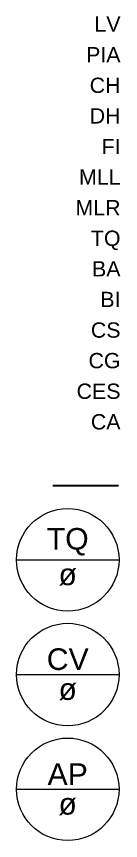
# Model space of a CAD drawing. Header units: inches. Extents: x -27 to 114, y -35 to 60.
# Drawn here: x 74.95 to 75.63, y 31.46 to 36.85 of the extents above; entities that cross this region are included whole.
import ezdxf
from ezdxf.enums import TextEntityAlignment as Align

# ---------------------------------------------------------------- set-up
doc = ezdxf.new("R2010")
doc.units = ezdxf.units.IN
doc.header["$LTSCALE"] = 10
doc.header["$MEASUREMENT"] = 0
for name, color, linetype, lineweight in [('AF-Indicação coluna', 5, 'Continuous', 20), ('AF-Textos coluna', 7, 'Continuous', 20), ('TQ-Tubos detalhe', 6, 'Continuous', 30), ('xtexto', 7, 'Continuous', 20)]:
    doc.layers.add(name, color=color, linetype=linetype, lineweight=lineweight)
doc.styles.add('Arial', font='arial.ttf')

msp = doc.modelspace()

# ---------------------------------------------------------------- linework, layer by layer
at = {"layer": 'AF-Indicação coluna'}
for p, q in [((74.9478, 33.2971), (75.6178, 33.2971)), ((74.9478, 32.5471), (75.6178, 32.5471)), ((74.9478, 31.7971), (75.6178, 31.7971))]:
    msp.add_line(p, q, dxfattribs=at)
for centre in [(75.2828, 33.2971), (75.2828, 32.5471), (75.2828, 31.7971)]:
    msp.add_circle(centre, 0.335, dxfattribs=at)
at = {"layer": 'TQ-Tubos detalhe'}
msp.add_line((75.6153, 33.7818), (75.1857, 33.7818), dxfattribs=at)

# ---------------------------------------------------------------- texts
at = {"layer": 'AF-Textos coluna', "char_height": 0.1412, "attachment_point": 8, "line_spacing_factor": 0.798, "style": 'Arial'}
for s, insert, width in [('TQ', (75.2826, 33.3252), 0.471257), ('ø', (75.2826, 33.1277), 0.37467), ('CV', (75.2826, 32.5752), 0.471257), ('ø', (75.2826, 32.3777), 0.37467), ('AP', (75.2826, 31.8252), 0.471257), ('ø', (75.2826, 31.6277), 0.37467)]:
    msp.add_mtext(s, dxfattribs=dict(at, insert=insert, width=width))
at = {"layer": 'xtexto', "style": 'Arial'}
for s, p in [('LV', (75.6279, 36.7496)), ('PIA', (75.6279, 36.5496)), ('CH', (75.6279, 36.3496)), ('DH', (75.6279, 36.1496)), ('FI', (75.6279, 35.9496)), ('MLL', (75.6279, 35.7496)), ('MLR', (75.6279, 35.5496)), ('TQ', (75.6279, 35.3496)), ('BA', (75.6279, 35.1496)), ('BI', (75.6279, 34.9496)), ('CS', (75.6279, 34.7496)), ('CG', (75.6279, 34.5496)), ('CES', (75.6279, 34.3496)), ('CA', (75.6279, 34.1496))]:
    msp.add_text(s, height=0.1, dxfattribs=at).set_placement(p, align=Align.RIGHT)

doc.saveas('drawing.dxf')
